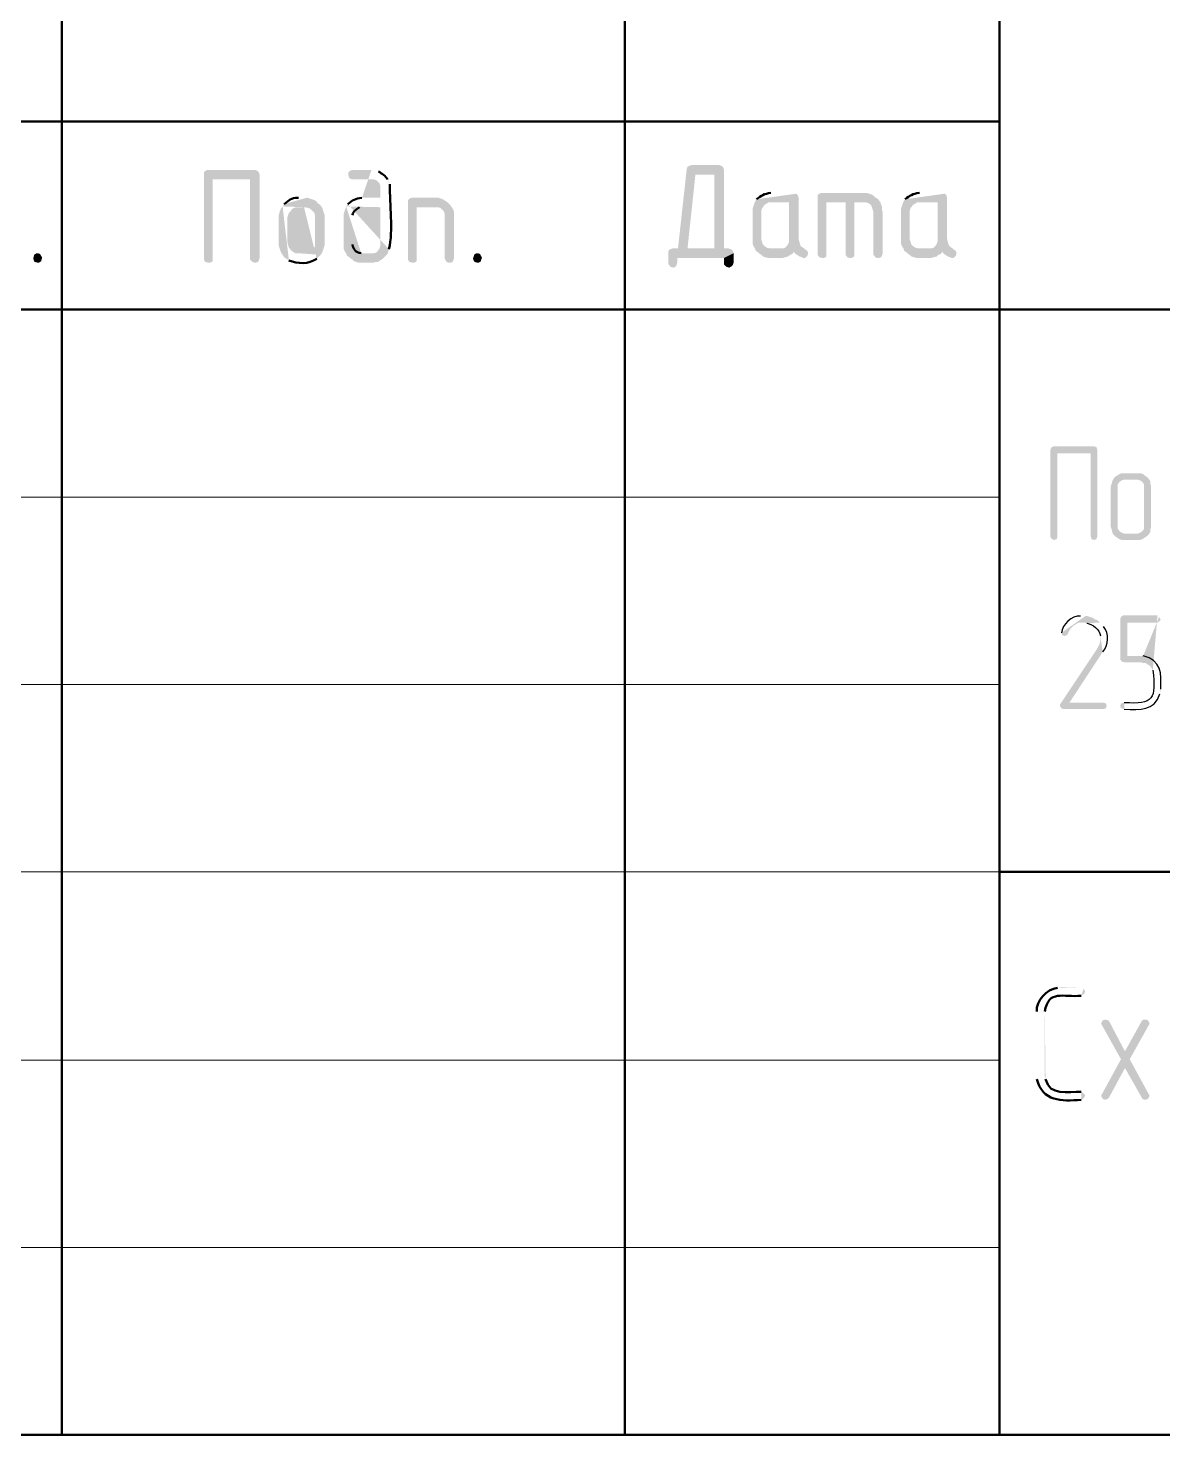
# Model space of a CAD drawing. Header units: millimetres. Extents: x -211 to 10565, y -2293 to 2244.
# Drawn here: x 5346.28 to 5376.53, y -361.25 to -323.77 of the extents above; entities that cross this region are included whole.
import ezdxf

# ---------------------------------------------------------------- set-up
doc = ezdxf.new("R2010")
doc.units = ezdxf.units.MM
doc.layers.add('PDF _Геометрия', color=7, linetype='Continuous')
doc.layers.add('PDF _Сплошная заливка', color=7, linetype='Continuous')

msp = doc.modelspace()

# ---------------------------------------------------------------- hatches: boundary and pattern name
at = {"layer": 'PDF _Сплошная заливка', "transparency": 33554559}
for points in [[(5352.325, -327.545), (5351.077, -327.545), (5351.013, -327.566), (5350.971, -327.609), (5350.971, -329.936), (5350.992, -329.979), (5351.013, -330), (5351.098, -330.021), (5351.119, -330.021), (5351.183, -330), (5351.204, -329.957), (5351.204, -327.799), (5352.198, -327.799), (5352.452, -327.672), (5352.431, -327.609), (5352.389, -327.566)], [(5364.831, -327.545), (5364.577, -327.672), (5364.577, -329.64), (5363.456, -329.64), (5363.392, -329.661), (5363.35, -329.704), (5363.35, -330.063), (5363.392, -330.106), (5363.392, -330.127), (5363.477, -330.148), (5363.498, -330.148), (5363.562, -330.106), (5363.562, -330.084), (5363.583, -330.021), (5363.583, -329.894), (5364.831, -329.894), (5365.085, -329.767), (5365.064, -329.704), (5365.022, -329.661), (5364.958, -329.64), (5364.831, -329.64)], [(5364.704, -327.418), (5363.964, -327.418), (5363.9, -327.439), (5363.858, -327.461), (5363.837, -327.524), (5363.604, -329.64), (5363.858, -329.64), (5364.069, -327.672), (5364.577, -327.672), (5364.831, -327.545), (5364.81, -327.482), (5364.768, -327.439)], [(5352.452, -327.672), (5352.198, -327.799), (5352.198, -329.936), (5352.262, -330), (5352.325, -330.021), (5352.346, -330.021), (5352.41, -330), (5352.431, -329.957), (5352.452, -329.894)], [(5357.15, -328.286), (5356.515, -328.286), (5356.452, -328.307), (5356.409, -328.349), (5356.409, -329.936), (5356.43, -329.979), (5356.452, -330), (5356.536, -330.021), (5356.557, -330.021), (5356.621, -330), (5356.642, -329.957), (5356.642, -328.54), (5357.15, -328.54), (5357.531, -328.476), (5357.467, -328.413), (5357.34, -328.328), (5357.277, -328.307), (5357.213, -328.286)], [(5368.555, -328.159), (5367.434, -328.159), (5367.37, -328.18), (5367.328, -328.222), (5367.328, -329.809), (5367.349, -329.852), (5367.37, -329.873), (5367.455, -329.894), (5367.476, -329.894), (5367.54, -329.873), (5367.561, -329.83), (5367.561, -328.413), (5368.555, -328.413), (5368.957, -328.349), (5368.915, -328.307), (5368.873, -328.286), (5368.83, -328.243), (5368.767, -328.201), (5368.64, -328.159)], [(5368.957, -328.349), (5368.555, -328.413), (5368.619, -328.413), (5368.682, -328.434), (5368.746, -328.476), (5368.767, -328.519), (5368.788, -328.582), (5368.809, -328.667), (5368.809, -329.809), (5368.852, -329.852), (5368.852, -329.873), (5368.936, -329.894), (5368.957, -329.894), (5369.021, -329.873), (5369.042, -329.83), (5369.063, -329.767), (5369.063, -328.667), (5369.042, -328.624), (5369.042, -328.54), (5369, -328.413)], [(5357.531, -328.476), (5357.15, -328.54), (5357.213, -328.54), (5357.277, -328.561), (5357.361, -328.645), (5357.383, -328.709), (5357.383, -329.894), (5357.425, -329.979), (5357.446, -330), (5357.51, -330.021), (5357.552, -330.021), (5357.594, -330), (5357.615, -329.957), (5357.637, -329.894), (5357.637, -328.667), (5357.615, -328.603), (5357.573, -328.54)], [(5365.656, -328.392), (5365.593, -328.582), (5365.593, -329.513), (5365.614, -329.577), (5365.656, -329.64), (5365.678, -329.704), (5366.693, -329.725), (5366.714, -329.767), (5366.778, -329.809), (5366.841, -329.852), (5366.905, -329.873), (5366.947, -329.894), (5366.989, -329.894), (5367.032, -329.852), (5367.053, -329.83), (5367.074, -329.767), (5367.053, -329.704), (5366.989, -329.661), (5366.08, -329.64), (5366.058, -329.64), (5365.974, -329.619), (5365.91, -329.577), (5365.868, -329.534), (5365.826, -329.407), (5365.826, -328.624), (5365.847, -328.561), (5365.868, -328.54), (5365.91, -328.476), (5365.953, -328.455), (5366.016, -328.413), (5366.566, -328.413)], [(5368.301, -328.413), (5368.069, -328.413), (5368.069, -329.809), (5368.111, -329.852), (5368.111, -329.873), (5368.196, -329.894), (5368.217, -329.894), (5368.28, -329.873), (5368.301, -329.83), (5368.301, -329.767)], [(5369.613, -328.392), (5369.55, -328.582), (5369.55, -329.513), (5369.571, -329.577), (5369.613, -329.64), (5369.635, -329.704), (5370.65, -329.725), (5370.671, -329.767), (5370.798, -329.852), (5370.862, -329.873), (5370.904, -329.894), (5370.946, -329.894), (5370.989, -329.852), (5371.01, -329.83), (5371.031, -329.767), (5371.01, -329.704), (5370.946, -329.661), (5370.037, -329.64), (5370.015, -329.64), (5369.931, -329.619), (5369.867, -329.577), (5369.825, -329.534), (5369.783, -329.407), (5369.783, -328.624), (5369.804, -328.561), (5369.825, -328.54), (5369.867, -328.476), (5369.91, -328.455), (5369.973, -328.413), (5370.523, -328.413)], [(5346.422, -329.894), (5346.443, -329.83), (5346.443, -329.809), (5346.506, -329.767), (5346.549, -329.767), (5346.612, -329.788), (5346.612, -329.809), (5346.654, -329.873), (5346.654, -329.894), (5346.633, -329.957), (5346.633, -329.979), (5346.57, -330.021), (5346.549, -330.021), (5346.464, -330), (5346.443, -329.979), (5346.422, -329.915)], [(5358.144, -329.894), (5358.166, -329.83), (5358.166, -329.809), (5358.229, -329.767), (5358.271, -329.767), (5358.335, -329.788), (5358.335, -329.809), (5358.377, -329.873), (5358.377, -329.894), (5358.356, -329.957), (5358.356, -329.979), (5358.293, -330.021), (5358.271, -330.021), (5358.187, -330), (5358.166, -329.979), (5358.144, -329.915)], [(5365.085, -329.767), (5364.831, -329.894), (5364.831, -330.063), (5364.873, -330.106), (5364.895, -330.127), (5364.958, -330.148), (5364.979, -330.148), (5365.043, -330.106), (5365.064, -330.084), (5365.085, -330.021)], [(5365.678, -329.704), (5365.741, -329.746), (5365.762, -329.767), (5365.826, -329.809), (5365.868, -329.852), (5365.931, -329.873), (5366.016, -329.894), (5366.397, -329.894), (5366.46, -329.873), (5366.545, -329.852), (5366.587, -329.809), (5366.651, -329.788), (5366.693, -329.725)], [(5369.635, -329.704), (5369.698, -329.746), (5369.719, -329.767), (5369.783, -329.809), (5369.825, -329.852), (5369.888, -329.873), (5369.973, -329.894), (5370.354, -329.894), (5370.417, -329.873), (5370.502, -329.852), (5370.544, -329.809), (5370.608, -329.788), (5370.65, -329.725)], [(5374.692, -334.909), (5373.613, -334.909), (5373.549, -334.951), (5373.528, -335.015), (5373.528, -337.321), (5373.57, -337.385), (5373.634, -337.406), (5373.697, -337.385), (5373.719, -337.321), (5373.719, -335.099), (5374.607, -335.099), (5374.777, -335.015), (5374.777, -334.994), (5374.755, -334.93)], [(5374.777, -335.015), (5374.607, -335.099), (5374.607, -337.321), (5374.628, -337.385), (5374.692, -337.406), (5374.755, -337.385), (5374.777, -337.321)], [(5375.2, -335.798), (5375.179, -335.84), (5375.157, -335.925), (5375.136, -335.988), (5375.136, -337.046), (5375.157, -337.11), (5375.179, -337.194), (5375.2, -337.258), (5375.496, -337.237), (5375.432, -337.215), (5375.369, -337.173), (5375.327, -337.11), (5375.327, -335.925), (5375.369, -335.861), (5375.432, -335.819), (5375.496, -335.798), (5375.856, -335.798)], [(5375.856, -335.628), (5375.432, -335.628), (5375.369, -335.65), (5375.242, -335.734), (5375.2, -335.798), (5375.856, -335.798), (5375.919, -335.819), (5375.983, -335.861), (5376.025, -335.925), (5376.025, -337.11), (5375.983, -337.173), (5375.919, -337.215), (5375.856, -337.237), (5375.496, -337.237), (5375.2, -337.258), (5375.242, -337.3), (5375.369, -337.385), (5375.432, -337.406), (5375.919, -337.406), (5375.983, -337.385), (5376.11, -337.3), (5376.152, -337.258), (5376.194, -337.194), (5376.194, -337.131), (5376.215, -337.046), (5376.215, -335.988), (5376.194, -335.904), (5376.194, -335.84), (5376.152, -335.777), (5376.11, -335.734), (5376.046, -335.692), (5376.004, -335.65), (5375.919, -335.628)], [(5374.988, -350.187), (5374.925, -350.208), (5374.882, -350.293), (5374.903, -350.335), (5375.411, -351.245), (5375.517, -351.478), (5375.962, -352.261), (5375.983, -352.303), (5376.046, -352.324), (5376.067, -352.324), (5376.131, -352.303), (5376.173, -352.218), (5376.152, -352.176), (5375.644, -351.245), (5375.517, -351.033), (5375.094, -350.229), (5375.073, -350.208)], [(5376.067, -350.187), (5376.004, -350.187), (5375.962, -350.229), (5375.517, -351.033), (5375.644, -351.245), (5376.152, -350.335), (5376.173, -350.293), (5376.131, -350.208)], [(5375.411, -351.245), (5374.903, -352.176), (5374.882, -352.218), (5374.925, -352.303), (5374.988, -352.324), (5375.052, -352.303), (5375.094, -352.261), (5375.517, -351.478)]]:
    msp.add_hatch(color=256, dxfattribs=at).paths.add_polyline_path(points)
h = msp.add_hatch(color=256, dxfattribs=at)
h.paths.add_polyline_path([(5355.436, -327.545), (5354.907, -327.545), (5354.843, -327.587), (5354.822, -327.609), (5354.822, -327.693), (5354.843, -327.757), (5354.865, -327.778), (5354.928, -327.799), (5355.499, -327.799), (5355.563, -327.82), (5355.648, -327.905), (5355.669, -327.968), (5355.669, -328.286), (5355.182, -328.286)], flags=0)
h.paths.add_polyline_path([(5354.801, -328.455), (5354.759, -328.519), (5355.669, -328.54), (5355.669, -329.577), (5355.648, -329.64), (5355.605, -329.704), (5355.563, -329.746), (5355.499, -329.767), (5355.182, -329.767), (5355.859, -329.788), (5355.901, -329.661)], flags=0)
h.paths.add_polyline_path([(5355.923, -327.926), (5355.901, -327.863), (5355.859, -327.799)], flags=0)
h.paths.add_polyline_path([(5355.626, -327.587), (5355.499, -327.545)], flags=0)
h = msp.add_hatch(color=256, dxfattribs=at)
h.paths.add_polyline_path([(5353.637, -328.286), (5353.489, -328.286)], flags=0)
h.paths.add_polyline_path([(5353.108, -328.455), (5353.066, -328.519), (5353.637, -328.54), (5353.68, -328.54), (5353.807, -328.582), (5353.912, -328.688), (5353.934, -328.772), (5353.934, -329.577), (5353.891, -329.64), (5353.849, -329.682), (5353.849, -329.704), (5353.785, -329.746), (5353.722, -329.767), (5353.489, -329.767), (5354.082, -329.809), (5354.124, -329.746), (5354.187, -329.555), (5354.187, -328.751), (5354.124, -328.561), (5354.082, -328.497), (5354.039, -328.455), (5354.018, -328.455), (5353.976, -328.392), (5353.912, -328.349), (5353.722, -328.286)], flags=0)
h = msp.add_hatch(color=256, dxfattribs=at)
h.paths.add_polyline_path([(5366.693, -328.159), (5366.08, -328.159)], flags=0)
h.paths.add_polyline_path([(5365.699, -328.328), (5365.656, -328.392), (5366.566, -328.413), (5366.566, -329.45), (5366.545, -329.513), (5366.503, -329.577), (5366.46, -329.619), (5366.397, -329.64), (5366.08, -329.64), (5366.989, -329.661), (5366.968, -329.64), (5366.905, -329.598), (5366.863, -329.555), (5366.863, -329.534), (5366.841, -329.471), (5366.82, -329.386), (5366.82, -328.286), (5366.799, -328.222), (5366.757, -328.18)], flags=0)
h = msp.add_hatch(color=256, dxfattribs=at)
h.paths.add_polyline_path([(5370.65, -328.159), (5370.037, -328.159)], flags=0)
h.paths.add_polyline_path([(5369.656, -328.328), (5369.613, -328.392), (5370.523, -328.413), (5370.523, -329.45), (5370.502, -329.513), (5370.46, -329.577), (5370.417, -329.619), (5370.354, -329.64), (5370.037, -329.64), (5370.946, -329.661), (5370.925, -329.64), (5370.862, -329.598), (5370.82, -329.555), (5370.82, -329.534), (5370.798, -329.471), (5370.777, -329.386), (5370.777, -328.286), (5370.756, -328.222), (5370.714, -328.18)], flags=0)
h = msp.add_hatch(color=256, dxfattribs=at)
h.paths.add_polyline_path([(5353.066, -328.519), (5353.024, -328.561), (5352.981, -328.688), (5352.96, -328.772), (5352.96, -329.555), (5353.024, -329.746), (5353.108, -329.873), (5353.235, -329.957)], flags=0)
h.paths.add_polyline_path([(5353.976, -329.915), (5354.082, -329.809), (5353.489, -329.767), (5353.404, -329.767), (5353.278, -329.682), (5353.278, -329.661), (5353.235, -329.619), (5353.214, -329.555), (5353.193, -329.471), (5353.193, -328.815), (5353.235, -328.688), (5353.299, -328.624), (5353.299, -328.603), (5353.362, -328.561), (5353.426, -328.54), (5353.637, -328.54)], flags=0)
h = msp.add_hatch(color=256, dxfattribs=at)
h.paths.add_polyline_path([(5354.759, -328.519), (5354.695, -328.709), (5354.695, -329.64), (5354.716, -329.704), (5354.759, -329.767), (5354.78, -329.83), (5354.843, -329.873), (5354.865, -329.894), (5354.928, -329.936), (5354.97, -329.979), (5355.034, -330), (5355.118, -330.021), (5355.478, -330.021), (5355.542, -330), (5355.605, -330), (5355.732, -329.915), (5355.774, -329.873), (5355.796, -329.852), (5355.859, -329.788), (5355.182, -329.767), (5355.161, -329.767)], flags=0)
h.paths.add_polyline_path([(5354.928, -329.534), (5354.928, -328.751)], flags=0)
h.paths.add_polyline_path([(5355.118, -328.54), (5355.669, -328.54)], flags=0)
h = msp.add_hatch(color=256, dxfattribs=at)
h.paths.add_polyline_path([(5374.84, -339.607), (5374.396, -339.607), (5374.438, -339.607), (5374.501, -339.628)], flags=0)
h.paths.add_polyline_path([(5374.861, -339.966), (5374.861, -340.093), (5374.84, -340.178), (5374.777, -340.305), (5373.803, -341.765), (5373.782, -341.807), (5373.782, -341.828), (5373.824, -341.892), (5373.888, -341.913), (5374.946, -341.913), (5375.009, -341.892), (5375.03, -341.828), (5375.009, -341.765), (5374.946, -341.744), (5374.036, -341.744), (5374.925, -340.39)], flags=0)
h.paths.add_polyline_path([(5374.946, -339.712), (5374.903, -339.649)], flags=0)
h = msp.add_hatch(color=256, dxfattribs=at)
h.paths.add_polyline_path([(5374.374, -339.416), (5374.332, -339.437)], flags=0)
h.paths.add_polyline_path([(5373.824, -339.882), (5373.845, -339.945), (5373.909, -339.966), (5373.972, -339.945), (5374.036, -339.818), (5374.078, -339.755), (5374.163, -339.67), (5374.184, -339.67), (5374.248, -339.628), (5374.311, -339.607), (5374.84, -339.607), (5374.777, -339.543), (5374.713, -339.522), (5374.65, -339.48), (5374.523, -339.437), (5374.459, -339.437)], flags=0)
h = msp.add_hatch(color=256, dxfattribs=at)
h.paths.add_polyline_path([(5376.385, -339.416), (5375.475, -339.416), (5375.411, -339.458), (5375.39, -339.522), (5375.39, -340.601), (5375.432, -340.643), (5375.496, -340.665), (5375.94, -340.665), (5376.004, -340.686), (5376.067, -340.686), (5376.194, -340.77), (5376.237, -340.834), (5376.258, -340.876)], flags=0)
h.paths.add_polyline_path([(5375.496, -341.744), (5375.475, -341.744), (5375.411, -341.765), (5375.39, -341.828), (5375.411, -341.892), (5375.432, -341.892), (5375.496, -341.913)], flags=0)
h.paths.add_polyline_path([(5376.448, -341.511), (5376.469, -341.448), (5376.469, -341.384)], flags=0)
h.paths.add_polyline_path([(5376.004, -340.495), (5375.581, -340.495), (5375.581, -339.607), (5376.385, -339.607), (5376.448, -339.564), (5376.469, -339.522), (5376.427, -339.458)], flags=0)
h = msp.add_hatch(color=256, dxfattribs=at)
h.paths.add_polyline_path([(5374.353, -349.319), (5373.824, -349.319), (5373.719, -349.34)], flags=0)
h.paths.add_polyline_path([(5373.168, -349.975), (5373.168, -351.774)], flags=0)
h.paths.add_polyline_path([(5374.353, -352.324), (5374.417, -352.282), (5374.459, -352.218), (5374.417, -352.155), (5374.353, -352.112)], flags=0)
h.paths.add_polyline_path([(5373.401, -351.774), (5373.38, -351.689), (5373.38, -349.975)], flags=0)
h.paths.add_polyline_path([(5374.353, -349.552), (5374.417, -349.51), (5374.459, -349.446), (5374.417, -349.362)], flags=0)

# ---------------------------------------------------------------- linework, layer by layer
at = {"layer": 'PDF _Геометрия', "lineweight": 50}
for points in [[(5097.067, -361.254), (5097.067, -74.34), (5492.132, -74.34), (5492.132, -361.254)], [(5307.19, -361.254), (5307.19, -306.279), (5492.132, -306.279), (5492.132, -361.254)]]:
    msp.add_lwpolyline(points, close=True, dxfattribs=at)
for points in [[(5347.183, -306.279), (5347.183, -361.254)], [(5362.186, -306.279), (5362.186, -361.254)], [(5372.174, -306.279), (5372.174, -361.254)], [(5307.19, -326.254), (5372.174, -326.254)], [(5307.19, -331.269), (5372.174, -331.269), (5492.132, -331.269)], [(5372.174, -346.251), (5492.132, -346.251)]]:
    msp.add_lwpolyline(points, dxfattribs=at)
at = {"layer": 'PDF _Геометрия', "lineweight": 20}
for points in [[(5307.19, -336.263), (5372.174, -336.263)], [(5307.19, -341.257), (5372.174, -341.257)], [(5307.19, -346.251), (5372.174, -346.251)], [(5307.19, -351.266), (5372.174, -351.266)], [(5307.19, -356.26), (5372.174, -356.26)]]:
    msp.add_lwpolyline(points, dxfattribs=at)
at = {"layer": 'PDF _Геометрия', "lineweight": 50}
for points in [[(5355.859, -327.799), (5355.831, -327.711), (5355.698, -327.636), (5355.626, -327.587)], [(5355.901, -329.661), (5356.023, -329.151), (5355.916, -328.486), (5355.923, -327.926)], [(5353.489, -328.286), (5353.271, -328.287), (5353.251, -328.357), (5353.108, -328.455)], [(5355.182, -328.286), (5354.997, -328.306), (5354.935, -328.359), (5354.801, -328.455)], [(5366.08, -328.159), (5365.894, -328.179), (5365.832, -328.233), (5365.699, -328.328)], [(5370.037, -328.159), (5369.851, -328.179), (5369.789, -328.233), (5369.656, -328.328)], [(5354.928, -328.751), (5354.964, -328.635), (5355.016, -328.598), (5355.118, -328.54)], [(5355.161, -329.767), (5354.999, -329.738), (5354.964, -329.674), (5354.928, -329.534)], [(5353.235, -329.957), (5353.467, -330.053), (5353.765, -330.063), (5353.976, -329.915)], [(5373.719, -349.34), (5373.431, -349.38), (5373.142, -349.676), (5373.168, -349.975)], [(5373.38, -349.975), (5373.483, -349.375), (5373.867, -349.601), (5374.353, -349.552)], [(5373.168, -351.774), (5373.324, -352.373), (5373.815, -352.368), (5374.353, -352.324)], [(5374.353, -352.112), (5374, -352.101), (5373.508, -352.235), (5373.401, -351.774)]]:
    msp.add_open_spline(points, degree=3, dxfattribs=at)
at = {"layer": 'PDF _Геометрия', "lineweight": 25}
for points in [[(5374.332, -339.437), (5374.097, -339.409), (5373.844, -339.663), (5373.824, -339.882)], [(5374.501, -339.628), (5374.668, -339.652), (5374.833, -339.787), (5374.861, -339.966)], [(5374.925, -340.39), (5375.086, -340.203), (5375.1, -339.909), (5374.946, -339.712)], [(5376.469, -341.384), (5376.501, -340.956), (5376.476, -340.606), (5376.004, -340.495)], [(5376.258, -340.876), (5376.353, -341.636), (5376.281, -341.793), (5375.496, -341.744)], [(5375.496, -341.913), (5375.927, -341.937), (5376.293, -341.967), (5376.448, -341.511)]]:
    msp.add_open_spline(points, degree=3, dxfattribs=at)

doc.saveas('drawing.dxf')
